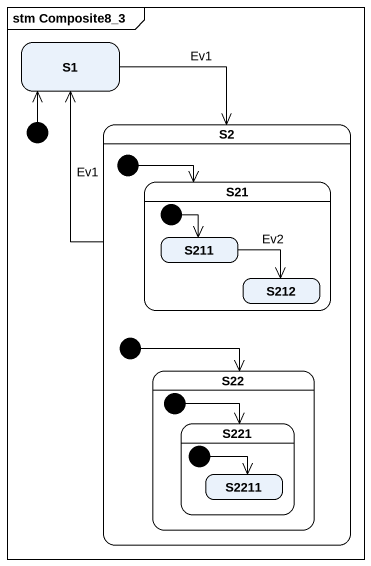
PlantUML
@startuml
mainframe stm Composite8_3
hide empty description
state S1
state S2 {
  state initial2 <<start>>
  state S21 {
    state S211
    state S212
    [*] --> S211
  }
  state initial4 <<start>>
  state S22 {
    state S221 {
      state S2211
      [*] --> S2211
    }
    [*] --> S221
  }
}
[*] -up-> S1
S1 --> S2 : Ev1
S2 -up-> S1 : Ev1
initial2 --> S21
S211 -right-> S212 : Ev2
initial4 --> S22
@enduml
